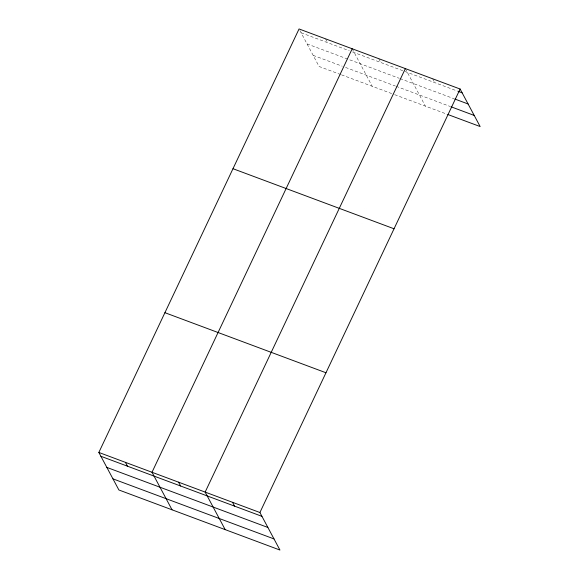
<?xml version="1.0" encoding="UTF-8"?>
<svg xmlns="http://www.w3.org/2000/svg" width="579" height="579" viewBox="0 0 579 579"><rect width="100%" height="100%" fill="white"/><g stroke="black" fill="none" stroke-linecap="round" stroke-linejoin="round"><path stroke-width="0.43" stroke-dasharray="2.9 2.17" d="M301.094 32.779L349.26 50.742M352.582 51.98L457.171 90.99M307.029 43.903L399.213 78.281M400.046 78.592L453.987 98.712M313.152 55.36L342.218 66.201M345.54 67.439L395.37 86.025M396.195 86.336L450.151 106.456M340.684 74.539L319.094 66.484L299.053 28.95M341.516 74.843L393.836 94.363M394.661 94.674L446.959 114.179M432.73 78.809L434.771 82.638M405.351 68.597L425.391 106.131M378.775 58.689L380.816 62.51M352.198 48.774L372.239 86.307M325.622 38.865L327.671 42.687"/><path stroke-width="0.87" d="M98.85 452.445L259.906 512.516L279.947 550.05L118.89 489.979L98.85 452.445L299.053 28.95L460.11 89.021L480.15 126.555L447.791 114.49M352.198 48.774L152.002 472.269L172.043 509.802M405.351 68.597L205.147 492.092L225.188 529.626M259.906 512.516L460.11 89.021M458.003 91.301L462.151 92.85M454.819 99.023L468.093 103.974M450.976 106.768L474.208 115.431M232.982 168.706L394.046 228.777M164.914 312.689L325.977 372.76M100.891 456.274L261.954 516.345M106.833 467.398L267.889 527.469M112.956 478.855L274.012 538.926M232.526 502.304L234.575 506.133M178.571 482.177L180.619 486.005M125.426 462.353L127.467 466.182"/></g></svg>
